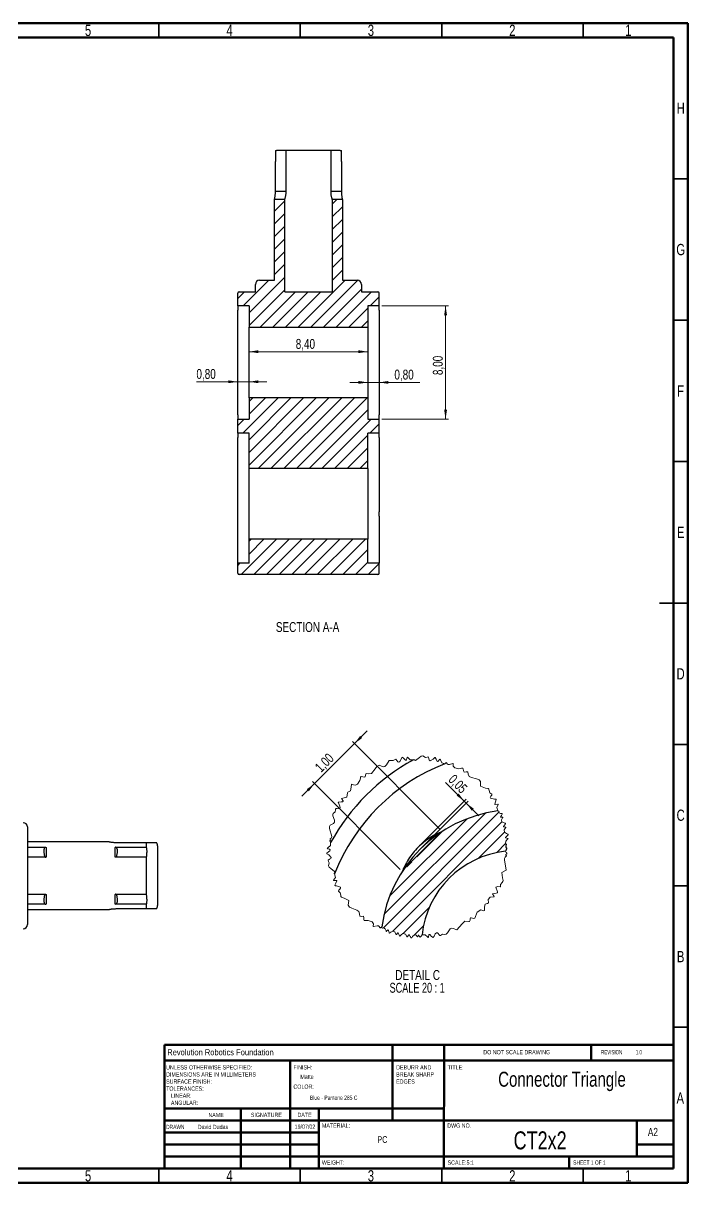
# Model space of a CAD drawing. Header units: millimetres. Extents: x 15 to 589, y 5 to 415.
# Drawn here: x 354 to 589, y 5 to 415 of the extents above; entities that cross this region are included whole.
import ezdxf

# ---------------------------------------------------------------- set-up
doc = ezdxf.new("R2010")
doc.units = ezdxf.units.MM
doc.linetypes.add('CENTERX2', pattern=[20.32, 12.7, -2.54, 2.54, -2.54])
doc.styles.add('SLDTEXTSTYLE0', font='TXT', dxfattribs={"width": 0.75})
doc.styles.add('SLDTEXTSTYLE1', font='TXT', dxfattribs={"width": 0.686449})
doc.styles.add('SLDTEXTSTYLE2', font='TXT', dxfattribs={"width": 0.625})
doc.styles.add('SLDTEXTSTYLE3', font='TXT', dxfattribs={"width": 0.6875})
doc.styles.add('SLDTEXTSTYLE4', font='TXT', dxfattribs={"width": 0.7})
doc.dimstyles.new('SLDDIMSTYLE0', dxfattribs={"dimtxt": 3.5, "dimasz": 3.302, "dimexe": 0, "dimexo": 0.0625, "dimgap": 0.875, "dimtad": 1, "dimlfac": 0.2, "dimrnd": 1e-09, "dimzin": 12, "dimdsep": 46, "dimtxsty": 'SLDTEXTSTYLE0', "dimsah": 1, "dimcen": 0.09, "dimadec": 0, "dimazin": 3, "dimtfac": 1, "dimtofl": 0, "dimtmove": 0, "dimatfit": 3, "dimfxl": 0, "dimfrac": 2, "dimtolj": 1, "dimtzin": 12, "dimarcsym": 0})
doc.dimstyles.new('SLDDIMSTYLE3', dxfattribs={"dimtxt": 3.5, "dimasz": 3.302, "dimexe": 0, "dimexo": 0.0625, "dimgap": 0.875, "dimtad": 1, "dimlfac": 0.2, "dimrnd": 1e-09, "dimdsep": 46, "dimtxsty": 'SLDTEXTSTYLE0', "dimsah": 1, "dimcen": 0.09, "dimadec": 0, "dimazin": 2, "dimtfac": 1, "dimtmove": 0, "dimatfit": 0, "dimfxl": 0, "dimfrac": 2, "dimtolj": 1, "dimtzin": 12, "dimarcsym": 0})
doc.dimstyles.new('SLDDIMSTYLE6', dxfattribs={"dimtxt": 3.5, "dimasz": 3.302, "dimexe": 0, "dimexo": 0.0625, "dimgap": 0.875, "dimtad": 1, "dimlfac": 0.05, "dimrnd": 1e-09, "dimzin": 12, "dimdsep": 46, "dimtxsty": 'SLDTEXTSTYLE0', "dimsah": 1, "dimcen": 0.09, "dimadec": 0, "dimazin": 3, "dimtfac": 1, "dimtmove": 0, "dimatfit": 0, "dimfxl": 0, "dimfrac": 2, "dimtolj": 1, "dimtzin": 12, "dimarcsym": 0})
doc.dimstyles.new('SLDDIMSTYLE7', dxfattribs={"dimtxt": 3.5, "dimasz": 3.302, "dimexe": 0, "dimexo": 0.0625, "dimgap": 0.875, "dimtad": 1, "dimlfac": 0.05, "dimrnd": 1e-09, "dimdsep": 46, "dimtxsty": 'SLDTEXTSTYLE0', "dimsah": 1, "dimcen": 0.09, "dimadec": 0, "dimazin": 2, "dimtfac": 1, "dimtmove": 0, "dimatfit": 0, "dimfxl": 0, "dimfrac": 2, "dimtolj": 1, "dimtzin": 12, "dimarcsym": 0})

# ---------------------------------------------------------------- blocks, each defined once
blk = doc.blocks.new('SW_NOTE_0_1')
at = {"color": 0, "linetype": 'Continuous', "lineweight": 0, "char_height": 1.5, "attachment_point": 1, "style": 'SLDTEXTSTYLE0'}
for s, insert in [('UNLESS OTHERWISE SPECIFIED:', (0, 1.93)), ('SURFACE FINISH:', (0, -3.07)), ('DIMENSIONS ARE IN MILLIMETERS', (0, -0.57)), ('TOLERANCES:', (0, -5.57)), ('LINEAR:', (1.69, -8.07)), ('ANGULAR:', (1.69, -10.57))]:
    blk.add_mtext(s, dxfattribs=dict(at, insert=insert))
blk = doc.blocks.new('SW_NOTE_0_2')
at = {"color": 0, "linetype": 'Continuous', "lineweight": 0, "char_height": 1.5, "attachment_point": 1, "style": 'SLDTEXTSTYLE0'}
for s, insert in [('DEBURR AND', (0, 1.93)), ('BREAK SHARP', (0, -0.57)), ('EDGES', (0, -3.07))]:
    blk.add_mtext(s, dxfattribs=dict(at, insert=insert))
blk = doc.blocks.new('_D_17')
at = {"color": 7, "linetype": 'Continuous', "lineweight": 0}
blk.add_line((433.86, 298.85), (475.86, 298.85), dxfattribs=at)
at = {"color": 7, "linetype": 'Continuous', "lineweight": 18}
for points in [[(433.86, 298.85), (437.17, 298.34), (437.17, 299.36)], [(475.86, 298.85), (472.56, 299.36), (472.56, 298.34)]]:
    blk.add_solid(points, dxfattribs=at)
at = {"color": 7, "linetype": 'Continuous', "lineweight": 18, "insert": (450.38, 303.36), "char_height": 3.5, "attachment_point": 1, "style": 'SLDTEXTSTYLE0'}
blk.add_mtext('8,40', dxfattribs=at)
blk = doc.blocks.new('_D_18')
at = {"color": 7, "linetype": 'Continuous', "lineweight": 0}
for p, q in [((475.86, 291.2), (475.86, 286.99)), ((475.86, 287.99), (469.51, 287.99)), ((475.86, 287.99), (479.86, 287.99)), ((479.86, 287.99), (494.31, 287.99))]:
    blk.add_line(p, q, dxfattribs=at)
at = {"color": 7, "linetype": 'Continuous', "lineweight": 18}
for points in [[(475.86, 287.99), (472.56, 288.5), (472.56, 287.49)], [(479.86, 287.99), (483.17, 287.49), (483.17, 288.5)]]:
    blk.add_solid(points, dxfattribs=at)
at = {"color": 7, "linetype": 'Continuous', "lineweight": 18, "insert": (485.26, 292.51), "char_height": 3.5, "attachment_point": 1, "style": 'SLDTEXTSTYLE0'}
blk.add_mtext('0,80', dxfattribs=at)
blk = doc.blocks.new('_D_19')
at = {"color": 7, "linetype": 'Continuous', "lineweight": 0}
for p, q in [((429.86, 288.22), (415.27, 288.22)), ((433.86, 288.22), (429.86, 288.22)), ((433.86, 288.22), (440.21, 288.22))]:
    blk.add_line(p, q, dxfattribs=at)
at = {"color": 7, "linetype": 'Continuous', "lineweight": 18}
for points in [[(429.86, 288.22), (426.56, 288.73), (426.56, 287.72)], [(433.86, 288.22), (437.17, 287.72), (437.17, 288.73)]]:
    blk.add_solid(points, dxfattribs=at)
at = {"color": 7, "linetype": 'Continuous', "lineweight": 18, "insert": (415.27, 292.74), "char_height": 3.5, "attachment_point": 1, "style": 'SLDTEXTSTYLE0'}
blk.add_mtext('0,80', dxfattribs=at)
blk = doc.blocks.new('_D_20')
at = {"color": 7, "linetype": 'Continuous', "lineweight": 0}
for p, q in [((480.86, 315.03), (504.36, 315.03)), ((503.36, 315.03), (503.36, 275.03)), ((480.86, 275.03), (504.36, 275.03))]:
    blk.add_line(p, q, dxfattribs=at)
at = {"color": 7, "linetype": 'Continuous', "lineweight": 18}
for points in [[(503.36, 315.03), (502.85, 311.73), (503.87, 311.73)], [(503.36, 275.03), (503.87, 278.33), (502.85, 278.33)]]:
    blk.add_solid(points, dxfattribs=at)
at = {"color": 7, "linetype": 'Continuous', "lineweight": 18, "insert": (498.85, 290.58), "char_height": 3.5, "attachment_point": 1, "rotation": 90, "style": 'SLDTEXTSTYLE0'}
blk.add_mtext('8,00', dxfattribs=at)
blk = doc.blocks.new('SW_HATCH_0')
at = {"color": 0, "linetype": 'Continuous', "lineweight": 18}
for p, q in [((-7.03, -20.5), (33.68, 20.21)), ((-6.87, -15.85), (29.03, 20.05)), ((-4.87, -9.36), (22.54, 18.05)), ((-3.74, -21.7), (34.88, 16.92)), ((0, 0), (13.18, 13.18)), ((26.42, 3.97), (35.74, 13.29)), ((33.02, 6.08), (36.18, 9.24)), ((-0.11, -22.57), (9.21, -13.24)), ((3.94, -23), (7.09, -19.85))]:
    blk.add_line(p, q, dxfattribs=at)
blk = doc.blocks.new('_D_21')
at = {"color": 7, "linetype": 'Continuous', "lineweight": 0}
for p, q in [((471.14, 160.28), (475.63, 164.77)), ((471.14, 160.28), (457, 146.14)), ((501.47, 129.95), (470.43, 160.99)), ((457, 146.14), (452.51, 141.65)), ((487.33, 115.81), (456.29, 146.84))]:
    blk.add_line(p, q, dxfattribs=at)
at = {"color": 7, "linetype": 'Continuous', "lineweight": 18}
for points in [[(471.14, 160.28), (473.83, 162.25), (473.12, 162.97)], [(457, 146.14), (454.3, 144.16), (455.02, 143.44)]]:
    blk.add_solid(points, dxfattribs=at)
at = {"color": 7, "linetype": 'Continuous', "lineweight": 18, "insert": (456.84, 152.36), "char_height": 3.5, "attachment_point": 1, "rotation": 45, "style": 'SLDTEXTSTYLE0'}
blk.add_mtext('1,00', dxfattribs=at)
blk = doc.blocks.new('_D_22')
at = {"color": 7, "linetype": 'Continuous', "lineweight": 0}
for p, q in [((509.96, 139.93), (503.37, 146.52)), ((494.36, 124.33), (510.67, 140.64)), ((495.07, 123.62), (511.37, 139.93)), ((509.96, 139.93), (510.67, 139.22)), ((510.67, 139.22), (515.16, 134.73))]:
    blk.add_line(p, q, dxfattribs=at)
at = {"color": 7, "linetype": 'Continuous', "lineweight": 18}
for points in [[(509.96, 139.93), (507.98, 142.63), (507.27, 141.91)], [(510.67, 139.22), (512.64, 136.53), (513.36, 137.25)]]:
    blk.add_solid(points, dxfattribs=at)
at = {"color": 7, "linetype": 'Continuous', "lineweight": 18, "insert": (506.56, 149.71), "char_height": 3.5, "attachment_point": 1, "rotation": 315, "style": 'SLDTEXTSTYLE0'}
blk.add_mtext('0,05', dxfattribs=at)
blk = doc.blocks.new('SW_NOTE_0_3')
at = {"color": 0, "linetype": 'Continuous', "lineweight": 0, "char_height": 3.5, "attachment_point": 2}
for s, insert, style in [('DETAIL C', (9.68, 4.51), 'SLDTEXTSTYLE0'), ('SCALE 20 : 1', (9.51, -0.01), 'SLDTEXTSTYLE3')]:
    blk.add_mtext(s, dxfattribs=dict(at, insert=insert, style=style))

msp = doc.modelspace()

# ---------------------------------------------------------------- hatches: boundary and pattern name
at = {"linetype": 'Continuous', "lineweight": 18}
h = msp.add_hatch(dxfattribs=at)
h.set_pattern_fill('ANSI31', style=0)
edge = h.paths.add_edge_path(flags=0)
edge.add_arc((479.3634, 319.5323), 0.5, 0, 90)
edge.add_line((479.3634, 320.0323), (473.6134, 320.0323))
edge.add_line((473.6134, 320.0323), (473.6134, 322.6573))
edge.add_arc((472.1134, 322.6573), 1.5, 0, 90)
edge.add_line((472.1134, 324.1573), (466.8634, 324.1573))
edge.add_line((466.8634, 324.1573), (466.8634, 352.6573))
edge.add_line((466.8634, 352.6573), (463.2384, 352.6573))
edge.add_line((463.2384, 352.6573), (463.2384, 320.0323))
edge.add_line((463.2384, 320.0323), (446.4884, 320.0323))
edge.add_line((446.4884, 320.0323), (446.4884, 352.6573))
edge.add_line((446.4884, 352.6573), (442.8634, 352.6573))
edge.add_line((442.8634, 352.6573), (442.8634, 324.1573))
edge.add_line((442.8634, 324.1573), (437.6134, 324.1573))
edge.add_arc((437.6134, 322.6573), 1.5, 90, 180)
edge.add_line((436.1134, 322.6573), (436.1134, 320.0323))
edge.add_line((436.1134, 320.0323), (430.3634, 320.0323))
edge.add_arc((430.3634, 319.5323), 0.5, 90, 180)
edge.add_line((429.8634, 319.5323), (429.8634, 315.0323))
edge.add_line((429.8634, 315.0323), (433.8634, 315.0323))
edge.add_line((433.8634, 315.0323), (433.8634, 307.5323))
edge.add_line((433.8634, 307.5323), (475.8634, 307.5323))
edge.add_line((475.8634, 307.5323), (475.8634, 315.0323))
edge.add_line((475.8634, 315.0323), (479.8634, 315.0323))
edge.add_line((479.8634, 315.0323), (479.8634, 319.5323))
h = msp.add_hatch(dxfattribs=at)
h.set_pattern_fill('ANSI31', style=0)
h.paths.add_polyline_path([(433.8634, 270.0323), (433.8634, 257.5323), (475.8634, 257.5323), (475.8634, 270.0323), (479.8634, 270.0323), (479.8634, 275.0323), (475.8634, 275.0323), (475.8634, 282.5323), (433.8634, 282.5323), (433.8634, 275.0323), (429.8634, 275.0323), (429.8634, 270.0323)], flags=0)
h = msp.add_hatch(dxfattribs=at)
h.set_pattern_fill('ANSI31', style=0)
edge = h.paths.add_edge_path(flags=0)
edge.add_arc((479.3634, 220.5323), 0.5, 270, 360)
edge.add_line((479.8634, 220.5323), (479.8634, 224.0323))
edge.add_line((479.8634, 224.0323), (475.8634, 224.0323))
edge.add_line((475.8634, 224.0323), (475.8634, 232.5323))
edge.add_line((475.8634, 232.5323), (433.8634, 232.5323))
edge.add_line((433.8634, 232.5323), (433.8634, 224.0323))
edge.add_line((433.8634, 224.0323), (429.8634, 224.0323))
edge.add_line((429.8634, 224.0323), (429.8634, 220.5323))
edge.add_arc((430.3634, 220.5323), 0.5, 180, 270)
edge.add_line((430.3634, 220.0323), (479.3634, 220.0323))

# ---------------------------------------------------------------- linework, layer by layer
at = {"color": 7, "linetype": 'Continuous', "lineweight": 70}
for p, q in [((15, 415), (589, 415)), ((589, 415), (589, 5)), ((20, 410), (584, 410)), ((584, 410), (584, 10)), ((584, 10), (20, 10)), ((589, 5), (15, 5))]:
    msp.add_line(p, q, dxfattribs=at)
at = {"color": 7, "linetype": 'Continuous', "lineweight": 35}
for p, q in [((402, 410), (402, 415)), ((452, 410), (452, 415)), ((502, 410), (502, 415)), ((552, 410), (552, 415)), ((584, 360), (589, 360)), ((584, 310), (589, 310)), ((584, 260), (589, 260)), ((589, 210), (579, 210)), ((584, 210), (589, 210)), ((584, 160), (589, 160)), ((584, 110), (589, 110)), ((584, 60), (589, 60)), ((402, 10), (402, 5)), ((452, 10), (452, 5)), ((502, 10), (502, 5)), ((552, 10), (552, 5))]:
    msp.add_line(p, q, dxfattribs=at)
at = {"color": 7, "linetype": 'Continuous', "lineweight": 25}
for p, q in [((443.2129, 369.8725), (443.2129, 366.1573)), ((444.3156, 370.1573), (446.9973, 370.1573)), ((446.9973, 355.5323), (446.9973, 370.1573)), ((446.9973, 370.1573), (462.7295, 370.1573)), ((462.7295, 370.1573), (462.7295, 355.5323)), ((462.7295, 370.1573), (465.4112, 370.1573)), ((466.5139, 366.1573), (466.5139, 369.8725)), ((443.2129, 355.5323), (443.2129, 366.1573)), ((466.5139, 366.1573), (466.5139, 355.5323)), ((442.8634, 324.1573), (442.8634, 352.6573)), ((446.4884, 352.6573), (442.8634, 352.6573)), ((446.9973, 355.5323), (443.2129, 355.5323)), ((446.4884, 320.0323), (446.4884, 352.6573)), ((466.5139, 355.5323), (462.7295, 355.5323)), ((463.2384, 352.6573), (463.2384, 320.0323)), ((466.8634, 352.6573), (463.2384, 352.6573)), ((466.8634, 352.6573), (466.8634, 324.1573)), ((437.6134, 324.1573), (442.8634, 324.1573)), ((466.8634, 324.1573), (472.1134, 324.1573)), ((430.3634, 320.0323), (436.1134, 320.0323)), ((436.1134, 320.0323), (436.1134, 322.6573)), ((446.4884, 320.0323), (463.2384, 320.0323)), ((473.6134, 322.6573), (473.6134, 320.0323)), ((473.6134, 320.0323), (479.3634, 320.0323)), ((429.8634, 315.0323), (429.8634, 319.5323)), ((479.8634, 315.0323), (479.8634, 319.5323)), ((433.8634, 315.0323), (429.8634, 315.0323)), ((429.8634, 315.0323), (429.8634, 313.5323)), ((429.8634, 276.5323), (429.8634, 313.5323)), ((433.8634, 315.0323), (433.8634, 307.5323)), ((479.8634, 315.0323), (475.8634, 315.0323)), ((475.8634, 315.0323), (475.8634, 307.5323)), ((479.8634, 313.5323), (479.8634, 315.0323)), ((479.8634, 313.5323), (479.8634, 276.5323)), ((433.8634, 307.5323), (475.8634, 307.5323)), ((433.8634, 295.0323), (433.8634, 307.5323)), ((475.8634, 307.5323), (475.8634, 295.0323)), ((433.8634, 282.5323), (433.8634, 295.0323)), ((475.8634, 295.0323), (475.8634, 282.5323)), ((433.8634, 282.5323), (433.8634, 275.0323)), ((475.8634, 282.5323), (433.8634, 282.5323)), ((475.8634, 282.5323), (475.8634, 275.0323)), ((429.8634, 276.5323), (429.8634, 275.0323)), ((429.8634, 270.0323), (429.8634, 275.0323)), ((429.8634, 275.0323), (433.8634, 275.0323)), ((475.8634, 275.0323), (479.8634, 275.0323)), ((479.8634, 275.0323), (479.8634, 276.5323)), ((479.8634, 270.0323), (479.8634, 275.0323)), ((433.8634, 270.0323), (429.8634, 270.0323)), ((429.8634, 270.0323), (429.8634, 268.5323)), ((429.8634, 242.2212), (429.8634, 268.5323)), ((433.8634, 257.5323), (433.8634, 270.0323)), ((479.8634, 270.0323), (475.8634, 270.0323)), ((475.8634, 257.5323), (475.8634, 270.0323)), ((479.8634, 268.5323), (479.8634, 270.0323)), ((479.8634, 268.5323), (479.8634, 242.2212)), ((475.8634, 257.5323), (433.8634, 257.5323)), ((433.8634, 232.5323), (433.8634, 257.5323)), ((475.8634, 257.5323), (475.8634, 232.5323)), ((429.8634, 240.7246), (429.8634, 242.2212)), ((479.8634, 240.7246), (479.8634, 242.2212)), ((429.8634, 224.0323), (429.8634, 240.7246)), ((479.8634, 240.7246), (479.8634, 224.0323)), ((433.8634, 224.0323), (433.8634, 232.5323)), ((475.8634, 232.5323), (433.8634, 232.5323)), ((475.8634, 224.0323), (475.8634, 232.5323)), ((429.8634, 220.5323), (429.8634, 224.0323)), ((433.8634, 224.0323), (429.8634, 224.0323)), ((479.8634, 224.0323), (475.8634, 224.0323)), ((479.8634, 220.5323), (479.8634, 224.0323)), ((479.3634, 220.0323), (430.3634, 220.0323)), ((355.5182, 130.8292), (355.5182, 113.5792)), ((384.0182, 125.5792), (355.5182, 125.5792)), ((355.5182, 123.6461), (361.8327, 123.6461)), ((386.8287, 123.6461), (397.5182, 123.6461)), ((397.5182, 125.2297), (386.8932, 125.2297)), ((397.5182, 125.2297), (397.5182, 123.6461)), ((401.5182, 124.127), (401.5182, 103.0314)), ((361.8327, 120.1105), (355.5182, 120.1105)), ((397.5182, 120.1105), (386.8287, 120.1105)), ((397.5182, 120.1105), (397.5182, 107.0479)), ((355.5182, 113.5792), (355.5182, 96.3292)), ((355.5182, 107.0479), (361.8327, 107.0479)), ((386.8287, 107.0479), (397.5182, 107.0479)), ((361.8327, 103.5123), (355.5182, 103.5123)), ((397.5182, 103.5123), (386.8287, 103.5123)), ((397.5182, 103.5123), (397.5182, 101.9287)), ((355.5182, 101.5792), (384.0182, 101.5792)), ((386.8932, 101.9287), (397.5182, 101.9287))]:
    msp.add_line(p, q, dxfattribs=at)
at = {"color": 7, "linetype": 'CENTERX2', "lineweight": 18}
msp.add_line((502.1762, 129.2429), (488.0341, 115.1007), dxfattribs=at)
at = {"color": 7, "linetype": 'Continuous', "lineweight": 50}
for p, q in [((404, 53.8388), (403.9762, 10)), ((404, 53.8388), (584, 53.8388)), ((484.6, 53.8388), (484.5854, 26.9563)), ((502.8, 53.8388), (502.7762, 9.9465)), ((554.797, 48.2259), (554.8, 53.8388)), ((583.997, 48.2259), (403.997, 48.2259)), ((448.3959, 48.2259), (448.3752, 9.9759)), ((502.8, 31.25), (404, 31.25)), ((430.991, 31.25), (430.991, 10)), ((458.6, 10), (458.6, 31.25)), ((458.6, 27), (404, 27)), ((458.6, 27), (584, 27)), ((571, 14.25), (571, 27)), ((458.6, 22.7499), (404, 22.7499)), ((458.6, 18.5), (404, 18.5)), ((584, 18.5), (571, 18.5)), ((404, 14.25), (584, 14.25)), ((547, 10), (547, 14.25))]:
    msp.add_line(p, q, dxfattribs=at)
at = {"color": 7, "linetype": 'Continuous', "lineweight": 18, "flags": 128}
msp.add_lwpolyline([(524.8555, 123.4244), (524.6265, 123.624), (524.6525, 123.8967), (524.8836, 124.0964), (524.9407, 124.1464), (524.9338, 124.1607), (524.9041, 124.1787), (524.6727, 124.284), (524.6782, 124.3211), (524.7142, 124.3626), (524.8361, 124.4534), (524.9901, 124.5883), (524.9913, 124.6321), (524.9551, 124.6717), (524.8209, 124.7462), (524.5992, 124.9231), (524.6065, 125.7822), (525.2742, 126.4689), (525.439, 126.6406), (525.4136, 126.6836), (525.3158, 126.7316), (524.5642, 126.998), (524.5715, 127.1154), (524.6725, 127.2548), (525.0287, 127.5716), (525.4732, 128.035), (525.465, 128.1723), (525.3411, 128.286), (524.9015, 128.4822), (524.1608, 128.9748), (524.0686, 129.7552), (524.5955, 130.4552), (524.7254, 130.63), (524.6974, 130.6661), (524.6031, 130.6984), (523.8904, 130.8537), (523.8835, 130.961), (523.9591, 131.0992), (524.246, 131.4276), (524.5961, 131.8992), (524.5728, 132.0229), (524.4473, 132.1118), (524.0258, 132.2393), (523.297, 132.6011), (523.1256, 133.3189), (523.5405, 134.0295), (523.6425, 134.2067), (523.6125, 134.2373), (523.521, 134.2571), (522.8393, 134.324), (522.8211, 134.4234), (522.8765, 134.5605), (523.1081, 134.8982), (523.3831, 135.3764), (523.3478, 135.4892), (523.221, 135.5584), (522.814, 135.6312), (522.0947, 135.8889), (522.255, 136.1834), (522.2381, 136.3514), (522.0459, 136.4416), (521.8306, 136.4839), (521.4295, 137.7333), (521.9318, 138.7349), (521.9393, 138.8251), (521.8716, 138.867), (520.9138, 138.7582), (520.8029, 138.7864), (520.7419, 138.8523), (521.0377, 139.7439), (521.2755, 140.5049), (521.1921, 140.5855), (521.0479, 140.6239), (520.6288, 140.6301), (519.2624, 140.9509), (519.1357, 141.2882), (519.3538, 141.6898), (519.6653, 142.0929), (519.7689, 142.431), (519.0558, 142.9215), (518.7583, 143.7482), (518.6727, 144.1469), (518.3997, 144.3886), (517.4585, 144.5832), (515.7304, 145.2419), (515.7022, 146.9368), (515.2242, 147.5306), (514.3172, 147.8428), (512.5661, 148.2583), (511.7305, 148.6108), (511.3559, 149.4399), (511.1692, 150.2887), (510.5785, 150.2734), (509.9028, 150.163), (509.6672, 150.6911), (509.5702, 151.4239), (509.4805, 151.5555), (509.3403, 151.6157), (508.9503, 151.5829), (508.0914, 151.4252), (506.6049, 151.7617), (506.0789, 152.3199), (506.0766, 153.1432), (506.0325, 153.2583), (505.9339, 153.303), (504.6878, 152.8871), (504.2558, 152.8554), (503.9431, 153.0769), (503.7354, 153.4448), (503.6255, 153.5479), (503.4902, 153.5361), (503.0454, 153.1391), (502.0378, 153.4964), (501.5058, 154.5665), (501.384, 154.7917), (501.3451, 154.7914), (501.3016, 154.7655), (501.203, 154.6523), (500.8946, 154.1716), (500.735, 153.9784), (500.5855, 153.9169), (500.3233, 154.2017), (500.0881, 154.7643), (499.725, 155.4138), (499.5694, 155.4169), (499.3961, 155.2877), (498.9789, 154.8206), (497.9121, 154.2377), (497.732, 154.3097), (497.6118, 154.4809), (497.4909, 155), (497.2557, 155.6043), (496.7915, 155.5236), (496.226, 155.3961), (495.3125, 155.9219), (494.7281, 155.8501), (494.0977, 155.3406), (492.7481, 154.3522), (492.4401, 154.4031), (492.1636, 154.6582), (492.1219, 154.6796), (492.0818, 154.6626), (492.0047, 154.5537), (490.8497, 154.5617), (489.9506, 155.469), (489.857, 155.5112), (489.7583, 155.359), (489.6864, 155.039), (489.5772, 154.5906), (489.4955, 154.4493), (489.3857, 154.408), (489.2016, 154.4882), (488.5287, 155.1759), (487.9742, 155.4777), (487.1345, 153.9566), (486.8049, 153.7642), (486.501, 153.8386), (485.7855, 154.7965), (484.8381, 154.2572), (484.0663, 154.3711), (483.4311, 154.2897), (482.493, 152.8302), (481.9382, 152.2308), (481.2996, 152.0863), (479.9021, 152.6954), (479.0867, 152.24), (478.4116, 151.3193), (477.1497, 149.6821), (476.1254, 149.5474), (475.5668, 149.7016), (475.18, 149.6304), (474.9725, 148.5872), (474.6549, 148.3717), (474.1003, 148.5102), (473.5666, 148.613), (473.3316, 148.4374), (473.2317, 148.0536), (473.0593, 147.2191), (472.2195, 145.9815), (471.5606, 145.5795), (470.7596, 145.7495), (470.1413, 145.9155), (470.0006, 144.8711), (469.7939, 143.5484), (469.0755, 143.2882), (468.7556, 143.1736), (468.6476, 142.8881), (468.4045, 141.3102), (466.6076, 140.9321), (466.6182, 140.7844), (466.7989, 140.5395), (467.0893, 140.1681), (467.1722, 140.0046), (467.1665, 139.8794), (466.9025, 139.7405), (466.4354, 139.6922), (465.5406, 139.586), (465.4285, 139.4716), (465.445, 139.2983), (465.9912, 138.2067), (466.0573, 137.6148), (465.9783, 137.396), (465.8123, 137.269), (465.0712, 137.3089), (464.6166, 137.3287), (464.5103, 137.2716), (464.4529, 137.1629), (464.4329, 136.833), (464.3102, 136.1175), (463.5973, 135.5446), (463.4598, 135.1992), (463.5345, 134.7641), (464.0616, 133.2405), (464.0836, 132.5589), (463.754, 132.0802), (462.5123, 131.4856), (462.2758, 130.9462), (462.3476, 130.2356), (463.1146, 127.4461), (462.8682, 126.8344), (462.6076, 126.6748), (462.5234, 126.4992), (462.7108, 126.1812), (462.6189, 126.0992), (462.3933, 125.9399), (462.5691, 125.6098), (462.7233, 125.2723), (462.6322, 124.2087), (461.7332, 123.4244), (461.5432, 123.2496), (461.552, 123.212), (461.5869, 123.1764), (461.7193, 123.1096), (462.2604, 122.9328), (462.4894, 122.8277), (462.5904, 122.6994), (462.3869, 122.3753), (461.9042, 122.0066), (461.3607, 121.4911), (461.3917, 121.3391), (461.5565, 121.2039), (462.1096, 120.9195), (462.9528, 120.0382), (462.934, 119.8447), (462.8043, 119.6837), (462.3374, 119.4345), (461.7991, 119.0579), (461.9827, 118.6332), (462.2555, 118.1203), (461.9825, 117.103), (462.1836, 116.5535), (462.8267, 116.0721), (464.1394, 115.0207), (464.1796, 114.7117), (464.0086, 114.3799), (463.9912, 114.3318), (464.0111, 114.2953), (464.1328, 114.2473), (464.3805, 112.9579), (463.7611, 112.0239), (463.7435, 111.9355), (463.8065, 111.8861), (464.7715, 111.8788), (464.8774, 111.837), (464.9292, 111.7636), (464.5254, 110.9121), (464.2009, 110.1867), (464.4152, 110.0424), (464.8322, 109.9862), (466.148, 109.5002), (466.2289, 109.1494), (465.9609, 108.7766), (465.6037, 108.414), (465.4651, 108.0913), (466.1182, 107.5175), (466.3086, 106.6587), (466.3482, 106.2543), (466.594, 105.9835), (467.5089, 105.6784), (469.1389, 104.8118), (468.9597, 103.1234), (469.3715, 102.4795), (470.2379, 102.0624), (471.9264, 101.4389), (472.7102, 100.9838), (472.9725, 100.1083), (473.0631, 99.2523), (473.6621, 99.2074), (474.3395, 99.2274), (474.4981, 98.661), (474.511, 97.9266), (474.5892, 97.7904), (474.726, 97.7189), (475.1226, 97.7104), (475.9928, 97.7605), (477.4262, 97.238), (477.8689, 96.6124), (477.7709, 95.7981), (477.8046, 95.6824), (477.9008, 95.6296), (479.1948, 95.8967), (479.6261, 95.8733), (479.9077, 95.6121), (480.0696, 95.2223), (480.1669, 95.108), (480.3031, 95.1047), (480.793, 95.4464), (480.8717, 95.1203), (480.9969, 95.0071), (481.2, 95.0692), (481.3881, 95.1823), (482.0471, 94.8502), (482.3223, 94.0748), (482.3919, 93.8825), (482.4347, 93.8857), (482.5088, 93.9428), (482.9997, 94.4206), (483.0874, 94.3704), (483.1564, 94.2396), (483.265, 93.8448), (483.453, 93.3262), (483.5619, 93.2803), (483.6966, 93.3326), (484.0148, 93.5966), (484.6758, 93.98), (485.414, 93.7104), (485.8013, 92.9245), (485.8987, 92.7298), (485.9436, 92.7385), (486.0149, 92.8081), (486.4748, 93.3743), (486.5738, 93.332), (486.663, 93.2023), (486.8268, 92.7982), (487.09, 92.273), (487.2109, 92.2381), (487.3468, 92.31), (487.6507, 92.6287), (488.3022, 93.1162), (489.1398, 92.9253), (489.6679, 92.1261), (489.8003, 91.9284), (489.8478, 91.944), (489.9156, 92.0293), (490.3366, 92.7065), (490.4497, 92.6743), (490.5643, 92.5458), (490.7975, 92.1301), (491.1551, 91.5967), (491.291, 91.5754), (491.4285, 91.6721), (491.7143, 92.0595), (492.3539, 92.6778), (492.9173, 92.6128), (493.3214, 92.1264), (493.4226, 92.0061), (493.4526, 92.0198), (493.491, 92.0806), (493.7185, 92.5554), (493.795, 92.5424), (493.8795, 92.4664), (494.0625, 92.2103), (494.3356, 91.886), (494.4263, 91.8818), (494.5096, 91.9552), (494.6692, 92.23), (495.0445, 92.6818), (496.09, 92.7019), (496.9506, 91.9182), (497.1684, 91.7059), (497.2213, 91.7287), (497.2778, 91.8387), (497.4703, 92.6215), (497.5879, 92.7899), (497.7536, 92.7808), (498.412, 92.1446), (499.0092, 91.6971), (499.3206, 92.1959), (499.7076, 92.9998), (500.1397, 93.3899), (500.3594, 93.4359), (500.5575, 93.3481), (501.2733, 92.3825), (501.5526, 92.4595), (502.2444, 92.9265), (503.023, 92.7871), (503.5943, 92.8546), (504.0249, 93.412), (504.9242, 94.7513), (505.471, 95.0697), (506.0786, 94.9388), (507.3232, 94.453), (509.1794, 96.5287), (510.1391, 97.552), (511.5987, 97.3849), (511.8633, 97.4247), (512.029, 97.8523), (512.1047, 98.4375), (512.2022, 98.6425), (512.3839, 98.7195), (512.9268, 98.6001), (513.3568, 98.4784), (513.6782, 98.5261), (514.5291, 100.6956), (515.8106, 101.495), (516.9112, 101.1191), (517.0763, 101.2576), (517.1243, 102.3744), (517.2042, 103.22), (517.3656, 103.5254), (517.6526, 103.6899), (518.1913, 103.7797), (518.4822, 104.0445), (518.4718, 105.1641), (519.1094, 105.9715), (520.3553, 106.0596), (520.4985, 106.0695), (520.5723, 106.1143), (520.5285, 106.267), (520.3598, 106.4936), (520.011, 106.9842), (519.9896, 107.109), (520.0455, 107.1992), (521.2277, 107.353), (521.7028, 107.4749), (521.7513, 107.6194), (521.687, 107.821), (521.1668, 109.537), (521.7991, 109.7565), (522.6092, 109.6898), (522.7232, 109.7975), (522.761, 109.9904), (522.7643, 110.4968), (523.3097, 111.2296), (523.6499, 111.503), (523.7489, 111.869), (523.4559, 112.8305), (523.2609, 114.7123), (524.8061, 115.5877), (524.2214, 119.2408), (524.1784, 119.7227), (524.3756, 120.126), (524.7151, 120.3487), (524.8476, 120.4551), (524.8712, 120.5777), (524.7028, 120.7975), (524.6057, 121.0083), (524.717, 121.121), (525.029, 121.3343), (524.9827, 121.5429), (524.8043, 121.7771), (524.5952, 122.2325), (524.6358, 122.5231), (524.8923, 122.726), (524.9558, 122.7769), (524.9491, 122.7926), (524.9181, 122.8132), (524.6754, 122.9367), (524.683, 122.9761), (524.7234, 123.0189), (524.8581, 123.1103), (525.0292, 123.2476), (525.0325, 123.2944), (524.9956, 123.3384), (524.8555, 123.4244)], dxfattribs=at)
at = {"color": 7, "linetype": 'Continuous', "lineweight": 25}
for centre, radius, start, end in [((437.6134, 322.6573), 1.5, 90, 180), ((472.1134, 322.6573), 1.5, 0, 90), ((430.3634, 319.5323), 0.5, 90, 180), ((479.3634, 319.5323), 0.5, 0, 90), ((430.3634, 220.5323), 0.5, 180, 270), ((479.3634, 220.5323), 0.5, 270, 0), ((527.4622, 89.8148), 73.813, 118.709518, 151.290482), ((527.9544, 89.3042), 68.5227, 111.316268, 158.653182), ((528.1162, 89.1606), 47.7389, 97.565841, 172.433933), ((354.0182, 130.8292), 1.5, 0, 90), ((528.1824, 89.0945), 33.3316, 96.178314, 173.821698), ((354.0182, 96.3292), 1.5, 270, 0)]:
    msp.add_arc(centre, radius, start, end, dxfattribs=at)
for points, knots in [([(443.2129, 369.8725), (443.2934, 369.9137), (443.4578, 369.998), (443.7269, 370.0858), (444.0149, 370.146), (444.2142, 370.1535), (444.3156, 370.1573)], [0, 0, 0, 0, 0.23562333, 0.48086432, 0.7356797, 1, 1, 1, 1]), ([(465.4112, 370.1573), (465.5126, 370.1535), (465.7119, 370.146), (465.9999, 370.0858), (466.269, 369.998), (466.4334, 369.9137), (466.5139, 369.8725)], [0, 0, 0, 0, 0.2643203, 0.51913568, 0.76437667, 1, 1, 1, 1]), ([(442.8634, 352.6573), (442.8646, 352.6619), (442.8668, 352.6712), (442.885, 352.7478), (442.9172, 352.8894), (442.9687, 353.1266), (443.0367, 353.487), (443.1057, 353.9231), (443.1637, 354.4234), (443.205, 354.966), (443.2103, 355.3436), (443.2129, 355.5323)], [0, 0, 0, 0, 0.08343106, 0.16630165, 0.25005716, 0.37496494, 0.5001246, 0.62544406, 0.7501952, 0.87518893, 1, 1, 1, 1]), ([(442.9141, 352.877), (442.9043, 352.8331), (442.8846, 352.7458), (442.8669, 352.6717), (442.8646, 352.6621), (442.8634, 352.6573)], [0, 0, 0, 0, 0.334747041, 0.66615354, 1, 1, 1, 1]), ([(446.4884, 352.6573), (446.49, 352.6618), (446.4933, 352.6709), (446.5191, 352.7463), (446.5622, 352.8796), (446.6369, 353.1132), (446.7398, 353.4863), (446.8429, 353.9509), (446.9294, 354.4576), (446.9851, 354.9703), (446.9933, 355.349), (446.9973, 355.5323)], [0, 0, 0, 0, 0.08029673, 0.16357155, 0.24996216, 0.35672982, 0.50015382, 0.64745166, 0.75034389, 0.87918417, 1, 1, 1, 1]), ([(462.7295, 355.5323), (462.7312, 355.4114), (462.7347, 355.1644), (462.7619, 354.7925), (462.8065, 354.4017), (462.8841, 353.9509), (462.9869, 353.4866), (463.0901, 353.1127), (463.1733, 352.852), (463.227, 352.6888), (463.2347, 352.6676), (463.2384, 352.6573)], [0, 0, 0, 0, 0.07973086, 0.16298199, 0.24990304, 0.35275952, 0.50009262, 0.64347723, 0.75028399, 0.87851021, 1, 1, 1, 1]), ([(466.5139, 355.5323), (466.5151, 355.4062), (466.5174, 355.1551), (466.536, 354.7843), (466.5692, 354.3686), (466.6212, 353.9231), (466.69, 353.4872), (466.7582, 353.1263), (466.8156, 352.8617), (466.8556, 352.6887), (466.8608, 352.6678), (466.8634, 352.6573)], [0, 0, 0, 0, 0.083492717, 0.166333479, 0.250038513, 0.374733593, 0.500109659, 0.62521325, 0.750177516, 0.875216346, 1, 1, 1, 1]), ([(502.1715, 129.241), (501.4716, 128.9394), (499.978, 128.2956), (497.0146, 126.573), (493.5165, 123.7643), (490.6272, 120.1679), (488.925, 117.1904), (488.2861, 115.6921), (488.036, 115.1055)], [0, 0, 0, 0, 0.111313, 0.23758754, 0.49999456, 0.76202148, 0.90681932, 1, 1, 1, 1]), ([(361.8343, 123.6457), (361.7085, 123.5876), (361.6273, 123.5046), (361.4961, 123.3156), (361.4502, 123.2073), (361.3453, 122.8478), (361.3168, 122.5618), (361.3141, 121.922), (361.3445, 121.5686), (361.451, 121.0093), (361.4966, 120.818), (361.6272, 120.4453), (361.7084, 120.2567), (361.8343, 120.1118)], [0, 0, 0, 0, 0.125, 0.125, 0.25, 0.25, 0.5, 0.5, 0.75, 0.75, 0.875, 0.875, 1, 1, 1, 1]), ([(361.8347, 123.6456), (361.8733, 123.6444), (361.9463, 123.6421), (362.042, 123.6214), (362.1013, 123.5942), (362.1353, 123.5704), (362.1409, 123.5563), (362.1432, 123.5505)], [0, 0, 0, 0, 0.30554264, 0.57694192, 0.79613982, 0.91553228, 1, 1, 1, 1]), ([(386.8932, 125.2297), (386.7671, 125.2309), (386.516, 125.2332), (386.1452, 125.2518), (385.7295, 125.285), (385.284, 125.337), (384.8481, 125.4058), (384.4872, 125.474), (384.2226, 125.5314), (384.0497, 125.5714), (384.0287, 125.5766), (384.0182, 125.5792)], [0, 0, 0, 0, 0.0834928, 0.166333644, 0.250038761, 0.374733964, 0.500110156, 0.625213871, 0.75017826, 0.875216727, 1, 1, 1, 1]), ([(386.8273, 123.6456), (386.8163, 123.6462), (386.7795, 123.648), (386.7069, 123.6394), (386.6131, 123.6196), (386.5336, 123.5868), (386.5212, 123.5575), (386.5182, 123.5505)], [0, 0, 0, 0, 0.087703791, 0.292370104, 0.575266247, 0.898277147, 1, 1, 1, 1]), ([(386.8271, 120.1118), (386.9529, 120.2569), (387.0341, 120.4464), (387.1653, 120.8177), (387.2112, 121.0078), (387.3161, 121.5663), (387.3447, 121.9223), (387.3473, 122.5613), (387.3169, 122.8462), (387.2105, 123.2065), (387.1649, 123.3155), (387.0342, 123.5051), (386.953, 123.5877), (386.8271, 123.6457)], [0, 0, 0, 0, 0.125, 0.125, 0.25, 0.25, 0.5, 0.5, 0.75, 0.75, 0.875, 0.875, 1, 1, 1, 1]), ([(401.2334, 125.2297), (401.1986, 125.2295), (401.1317, 125.229), (400.977, 125.2283), (400.7777, 125.2307), (400.5364, 125.2299), (400.2318, 125.2301), (399.8505, 125.2304), (399.3759, 125.2294), (398.9012, 125.2304), (398.5199, 125.2301), (398.2152, 125.2299), (397.9264, 125.2306), (397.6722, 125.2278), (397.5715, 125.229), (397.5182, 125.2297)], [0, 0, 0, 0, 0.08928528, 0.17181074, 0.24807231, 0.31600171, 0.37447574, 0.44135417, 0.50005801, 0.5587308, 0.62564111, 0.68408606, 0.75204461, 0.86865337, 1, 1, 1, 1]), ([(397.5182, 123.6461), (397.5381, 123.5739), (397.5774, 123.4311), (397.6256, 123.1656), (397.6615, 122.8708), (397.6828, 122.547), (397.69, 122.1284), (397.6689, 121.5834), (397.6093, 120.8878), (397.5489, 120.3726), (397.5182, 120.1105)], [0, 0, 0, 0, 0.10706793, 0.21195865, 0.31466033, 0.41519349, 0.51360927, 0.6700072, 0.83211922, 1, 1, 1, 1]), ([(401.5182, 124.127), (401.5144, 124.2284), (401.5069, 124.4277), (401.4467, 124.7157), (401.3589, 124.9849), (401.2747, 125.1492), (401.2334, 125.2297)], [0, 0, 0, 0, 0.2643203, 0.51913568, 0.76437667, 1, 1, 1, 1]), ([(361.8341, 120.112), (361.8452, 120.1105), (361.882, 120.1056), (361.9546, 120.1218), (362.0483, 120.1515), (362.1278, 120.2009), (362.1402, 120.245), (362.1432, 120.2556)], [0, 0, 0, 0, 0.08770357, 0.2923702, 0.57526679, 0.89827535, 1, 1, 1, 1]), ([(386.8268, 120.1112), (386.7881, 120.1131), (386.7151, 120.1166), (386.6195, 120.1484), (386.5601, 120.1899), (386.5261, 120.2257), (386.5205, 120.2468), (386.5182, 120.2556)], [0, 0, 0, 0, 0.30553875, 0.57694336, 0.7961407, 0.91553167, 1, 1, 1, 1]), ([(361.8344, 107.0466), (361.7086, 106.9015), (361.6273, 106.7124), (361.4964, 106.3403), (361.4507, 106.1496), (361.345, 105.5916), (361.3165, 105.2379), (361.3182, 104.597), (361.3404, 104.31), (361.4465, 103.9507), (361.495, 103.8427), (361.6286, 103.654), (361.708, 103.5707), (361.8335, 103.5125)], [0, 0, 0, 0, 0.125, 0.125, 0.25, 0.25, 0.5, 0.5, 0.75, 0.75, 0.875, 0.875, 1, 1, 1, 1]), ([(361.8347, 107.0471), (361.8734, 107.0452), (361.9464, 107.0417), (362.042, 107.0099), (362.1013, 106.9684), (362.1353, 106.9327), (362.1409, 106.9116), (362.1432, 106.9029)], [0, 0, 0, 0, 0.30568526, 0.57706103, 0.79622269, 0.91557705, 1, 1, 1, 1]), ([(386.828, 107.0472), (386.8171, 107.0485), (386.7802, 107.0531), (386.7074, 107.0369), (386.6131, 107.007), (386.5335, 106.9573), (386.5211, 106.9132), (386.5182, 106.9029)], [0, 0, 0, 0, 0.08692894, 0.292042, 0.57622987, 0.90034429, 1, 1, 1, 1]), ([(386.827, 103.5128), (386.9528, 103.5707), (387.0341, 103.6533), (387.165, 103.8432), (387.2107, 103.9523), (387.3163, 104.312), (387.3448, 104.595), (387.3431, 105.2347), (387.321, 105.5964), (387.2149, 106.154), (387.1664, 106.3418), (387.0328, 106.711), (386.9534, 106.9019), (386.828, 107.0473)], [0, 0, 0, 0, 0.125, 0.125, 0.25, 0.25, 0.5, 0.5, 0.75, 0.75, 0.875, 0.875, 1, 1, 1, 1]), ([(397.5182, 107.0479), (397.5381, 106.8799), (397.5774, 106.5473), (397.6256, 106.0781), (397.6615, 105.6398), (397.6828, 105.2354), (397.69, 104.7906), (397.6689, 104.3243), (397.6093, 103.8594), (397.5489, 103.6294), (397.5182, 103.5123)], [0, 0, 0, 0, 0.10706793, 0.21195866, 0.31466033, 0.41519349, 0.51360927, 0.6700072, 0.83211922, 1, 1, 1, 1]), ([(361.8334, 103.5126), (361.8444, 103.5121), (361.8813, 103.5104), (361.954, 103.519), (362.0482, 103.5388), (362.1278, 103.5716), (362.1403, 103.6009), (362.1432, 103.6079)], [0, 0, 0, 0, 0.08692545, 0.2920011, 0.57613155, 0.89862532, 1, 1, 1, 1]), ([(386.8267, 103.5128), (386.7881, 103.5141), (386.7151, 103.5164), (386.6194, 103.5371), (386.5601, 103.5643), (386.5261, 103.588), (386.5205, 103.6021), (386.5182, 103.6079)], [0, 0, 0, 0, 0.30569987, 0.57707673, 0.79623414, 0.91558217, 1, 1, 1, 1]), ([(401.2334, 101.9287), (401.2747, 102.0092), (401.3589, 102.1736), (401.4467, 102.4427), (401.5069, 102.7307), (401.5144, 102.93), (401.5182, 103.0314)], [0, 0, 0, 0, 0.23562333, 0.48086432, 0.7356797, 1, 1, 1, 1]), ([(384.0182, 101.5792), (384.0228, 101.5804), (384.0321, 101.5827), (384.1087, 101.6008), (384.2503, 101.633), (384.4875, 101.6845), (384.8479, 101.7525), (385.284, 101.8215), (385.7843, 101.8795), (386.3269, 101.9208), (386.7045, 101.9261), (386.8932, 101.9287)], [0, 0, 0, 0, 0.0834308, 0.166301143, 0.250056417, 0.374964321, 0.500124104, 0.625443683, 0.750194949, 0.875188807, 1, 1, 1, 1]), ([(397.5182, 101.9287), (397.553, 101.9289), (397.6199, 101.9294), (397.7746, 101.9301), (397.9739, 101.9277), (398.2152, 101.9285), (398.5198, 101.9283), (398.9011, 101.928), (399.3757, 101.929), (399.8504, 101.928), (400.2317, 101.9283), (400.5364, 101.9285), (400.8252, 101.9278), (401.0794, 101.9306), (401.1801, 101.9294), (401.2334, 101.9287)], [0, 0, 0, 0, 0.08928528, 0.17181074, 0.24807231, 0.31600171, 0.37447574, 0.44135417, 0.50005801, 0.5587308, 0.62564111, 0.68408606, 0.75204461, 0.86865337, 1, 1, 1, 1])]:
    msp.add_open_spline(points, degree=3, knots=knots, dxfattribs=at)
for points in [[(362.1432, 123.5505), (362.1432, 122.6808), (362.1432, 121.5545), (362.1432, 120.2556)], [(386.5182, 120.2556), (386.5182, 121.5545), (386.5182, 122.6808), (386.5182, 123.5505)], [(362.1432, 106.9028), (362.1432, 105.604), (362.1432, 104.4776), (362.1432, 103.6079)], [(386.5182, 103.6079), (386.5182, 104.4776), (386.5182, 105.604), (386.5182, 106.9028)]]:
    msp.add_open_spline(points, degree=3, dxfattribs=at)

# ---------------------------------------------------------------- block references
at = {"color": 7, "linetype": 'Continuous', "lineweight": 18}
msp.add_blockref('SW_HATCH_0', (488.4169, 115.6816), dxfattribs=at)
at = {"color": 7, "linetype": 'Continuous', "lineweight": 0}
for name, p in [('SW_NOTE_0_3', (483.7997, 75.714)), ('SW_NOTE_0_1', (404.5535, 44.6323)), ('SW_NOTE_0_2', (485.8944, 44.6323))]:
    msp.add_blockref(name, p, dxfattribs=at)

# ---------------------------------------------------------------- texts
for s, insert, char_height, attachment_point, style in [('5', (376.96, 414.4521), 3.9687, 2, 'SLDTEXTSTYLE0'), ('4', (426.96, 414.4521), 3.9687, 2, 'SLDTEXTSTYLE0'), ('3', (476.96, 414.4521), 3.9687, 2, 'SLDTEXTSTYLE0'), ('2', (526.96, 414.4521), 3.9687, 2, 'SLDTEXTSTYLE0'), ('1', (567.96, 414.4521), 3.9687, 2, 'SLDTEXTSTYLE0'), ('H', (586.4904, 386.9521), 3.9687, 2, 'SLDTEXTSTYLE0'), ('G', (586.4867, 336.9521), 3.9687, 2, 'SLDTEXTSTYLE0'), ('F', (586.4577, 286.9521), 3.9687, 2, 'SLDTEXTSTYLE0'), ('E', (586.5078, 236.9521), 3.9687, 2, 'SLDTEXTSTYLE0'), ('SECTION A-A', (454.5705, 203.252), 3.5, 2, 'SLDTEXTSTYLE0'), ('D', (586.4527, 186.9521), 3.9687, 2, 'SLDTEXTSTYLE0'), ('C', (586.4587, 136.9521), 3.9687, 2, 'SLDTEXTSTYLE0'), ('B', (586.4706, 86.9521), 3.9687, 2, 'SLDTEXTSTYLE0'), ('Revolution Robotics Foundation', (404.9633, 52.2115), 2.116667, 1, 'SLDTEXTSTYLE0'), ('DO NOT SCALE DRAWING', (516.7146, 51.9368), 1.5, 1, 'SLDTEXTSTYLE0'), ('REVISION           1.0', (558.3272, 51.9368), 1.5, 1, 'SLDTEXTSTYLE2'), ('FINISH:', (449.5643, 46.5659), 1.5, 1, 'SLDTEXTSTYLE0'), ('TITLE:', (504.0902, 46.5762), 1.5, 1, 'SLDTEXTSTYLE0'), ('Matte', (452.0046, 43.2376), 1.4986, 1, 'SLDTEXTSTYLE0'), ('Connector Triangle', (544.5279, 44.2658), 5.291667, 2, 'SLDTEXTSTYLE0'), ('COLOR:', (449.5643, 39.7421), 1.5, 1, 'SLDTEXTSTYLE0'), ('A', (586.3397, 36.9521), 3.9687, 2, 'SLDTEXTSTYLE0'), ('Blue - Pantone 285 C', (463.799, 35.8264), 1.4986, 2, 'SLDTEXTSTYLE4'), ('NAME', (419.5061, 29.7158), 1.5, 1, 'SLDTEXTSTYLE0'), ('SIGNATURE', (434.4944, 29.7756), 1.5, 1, 'SLDTEXTSTYLE0'), ('DATE', (451.0078, 29.7756), 1.5, 1, 'SLDTEXTSTYLE0'), ('DRAWN', (404.5535, 25.5047), 1.5, 1, 'SLDTEXTSTYLE1'), ('David Dudas', (421.1253, 25.5032), 1.4986, 2, 'SLDTEXTSTYLE0'), ('19/07/02', (453.6465, 25.6028), 1.4986, 2, 'SLDTEXTSTYLE0'), ('MATERIAL:', (459.6459, 25.9861), 1.5, 1, 'SLDTEXTSTYLE0'), ('DWG NO.', (503.953, 25.9861), 1.5, 1, 'SLDTEXTSTYLE0'), ('PC', (481.0056, 21.4856), 2.38125, 2, 'SLDTEXTSTYLE0'), ('CT2x2', (536.7803, 23.1814), 6.35, 2, 'SLDTEXTSTYLE0'), ('A2', (574.8712, 24.4064), 2.91042, 1, 'SLDTEXTSTYLE0'), ('WEIGHT:', (459.6178, 12.9493), 1.4986, 1, 'SLDTEXTSTYLE0'), ('SCALE:5:1', (504.074, 12.9001), 1.5, 1, 'SLDTEXTSTYLE0'), ('SHEET 1 OF 1', (548.4783, 12.9001), 1.5, 1, 'SLDTEXTSTYLE3'), ('5', (376.96, 9.4521), 3.9687, 2, 'SLDTEXTSTYLE0'), ('4', (426.96, 9.4521), 3.9687, 2, 'SLDTEXTSTYLE0'), ('3', (476.96, 9.4521), 3.9687, 2, 'SLDTEXTSTYLE0'), ('2', (526.96, 9.4521), 3.9687, 2, 'SLDTEXTSTYLE0'), ('1', (567.96, 9.4521), 3.9687, 2, 'SLDTEXTSTYLE0')]:
    msp.add_mtext(s, dxfattribs=dict(at, insert=insert, char_height=char_height, attachment_point=attachment_point, style=style))

# ---------------------------------------------------------------- dimensions: what is measured, and where the dimension line sits
at = {"color": 7, "linetype": 'Continuous', "lineweight": 18}
for base, p1, p2, dimstyle, picture, middle in [((475.8634, 298.8507), (433.8634, 315.0323), (475.8634, 315.0323), 'SLDDIMSTYLE0', '_D_17', (454.9044, 298.8507)), ((429.8634, 288.2245), (433.8634, 275.0323), (429.8634, 275.0323), 'SLDDIMSTYLE3', '_D_19', (419.7915, 288.2245)), ((479.8634, 287.9935), (475.8634, 292.2022), (479.8634, 275.0323), 'SLDDIMSTYLE3', '_D_18', (489.7862, 287.9935))]:
    dim = msp.add_linear_dim(base=base, p1=p1, p2=p2, dimstyle=dimstyle, dxfattribs=at)
    dim.commit()
    dim.dimension.update_dxf_attribs({"geometry": picture, "text_midpoint": middle, "dimtype": 160})
for base, p1, p2, angle, dimstyle, picture, middle in [((503.3616, 275.0323), (479.8634, 315.0323), (479.8634, 275.0323), 90, 'SLDDIMSTYLE0', '_D_20', (503.3616, 295.1101)), ((456.9984, 146.1365), (502.1762, 129.2429), (488.0341, 115.1007), 45, 'SLDDIMSTYLE6', '_D_21', (463.2335, 152.3716)), ((510.6676, 139.2238), (493.6529, 123.624), (494.3604, 122.9166), 315, 'SLDDIMSTYLE7', '_D_22', (506.574, 143.3174))]:
    dim = msp.add_linear_dim(base=base, p1=p1, p2=p2, angle=angle, dimstyle=dimstyle, dxfattribs=at)
    dim.commit()
    dim.dimension.update_dxf_attribs({"geometry": picture, "text_midpoint": middle, "dimtype": 160})

doc.saveas('drawing.dxf')
